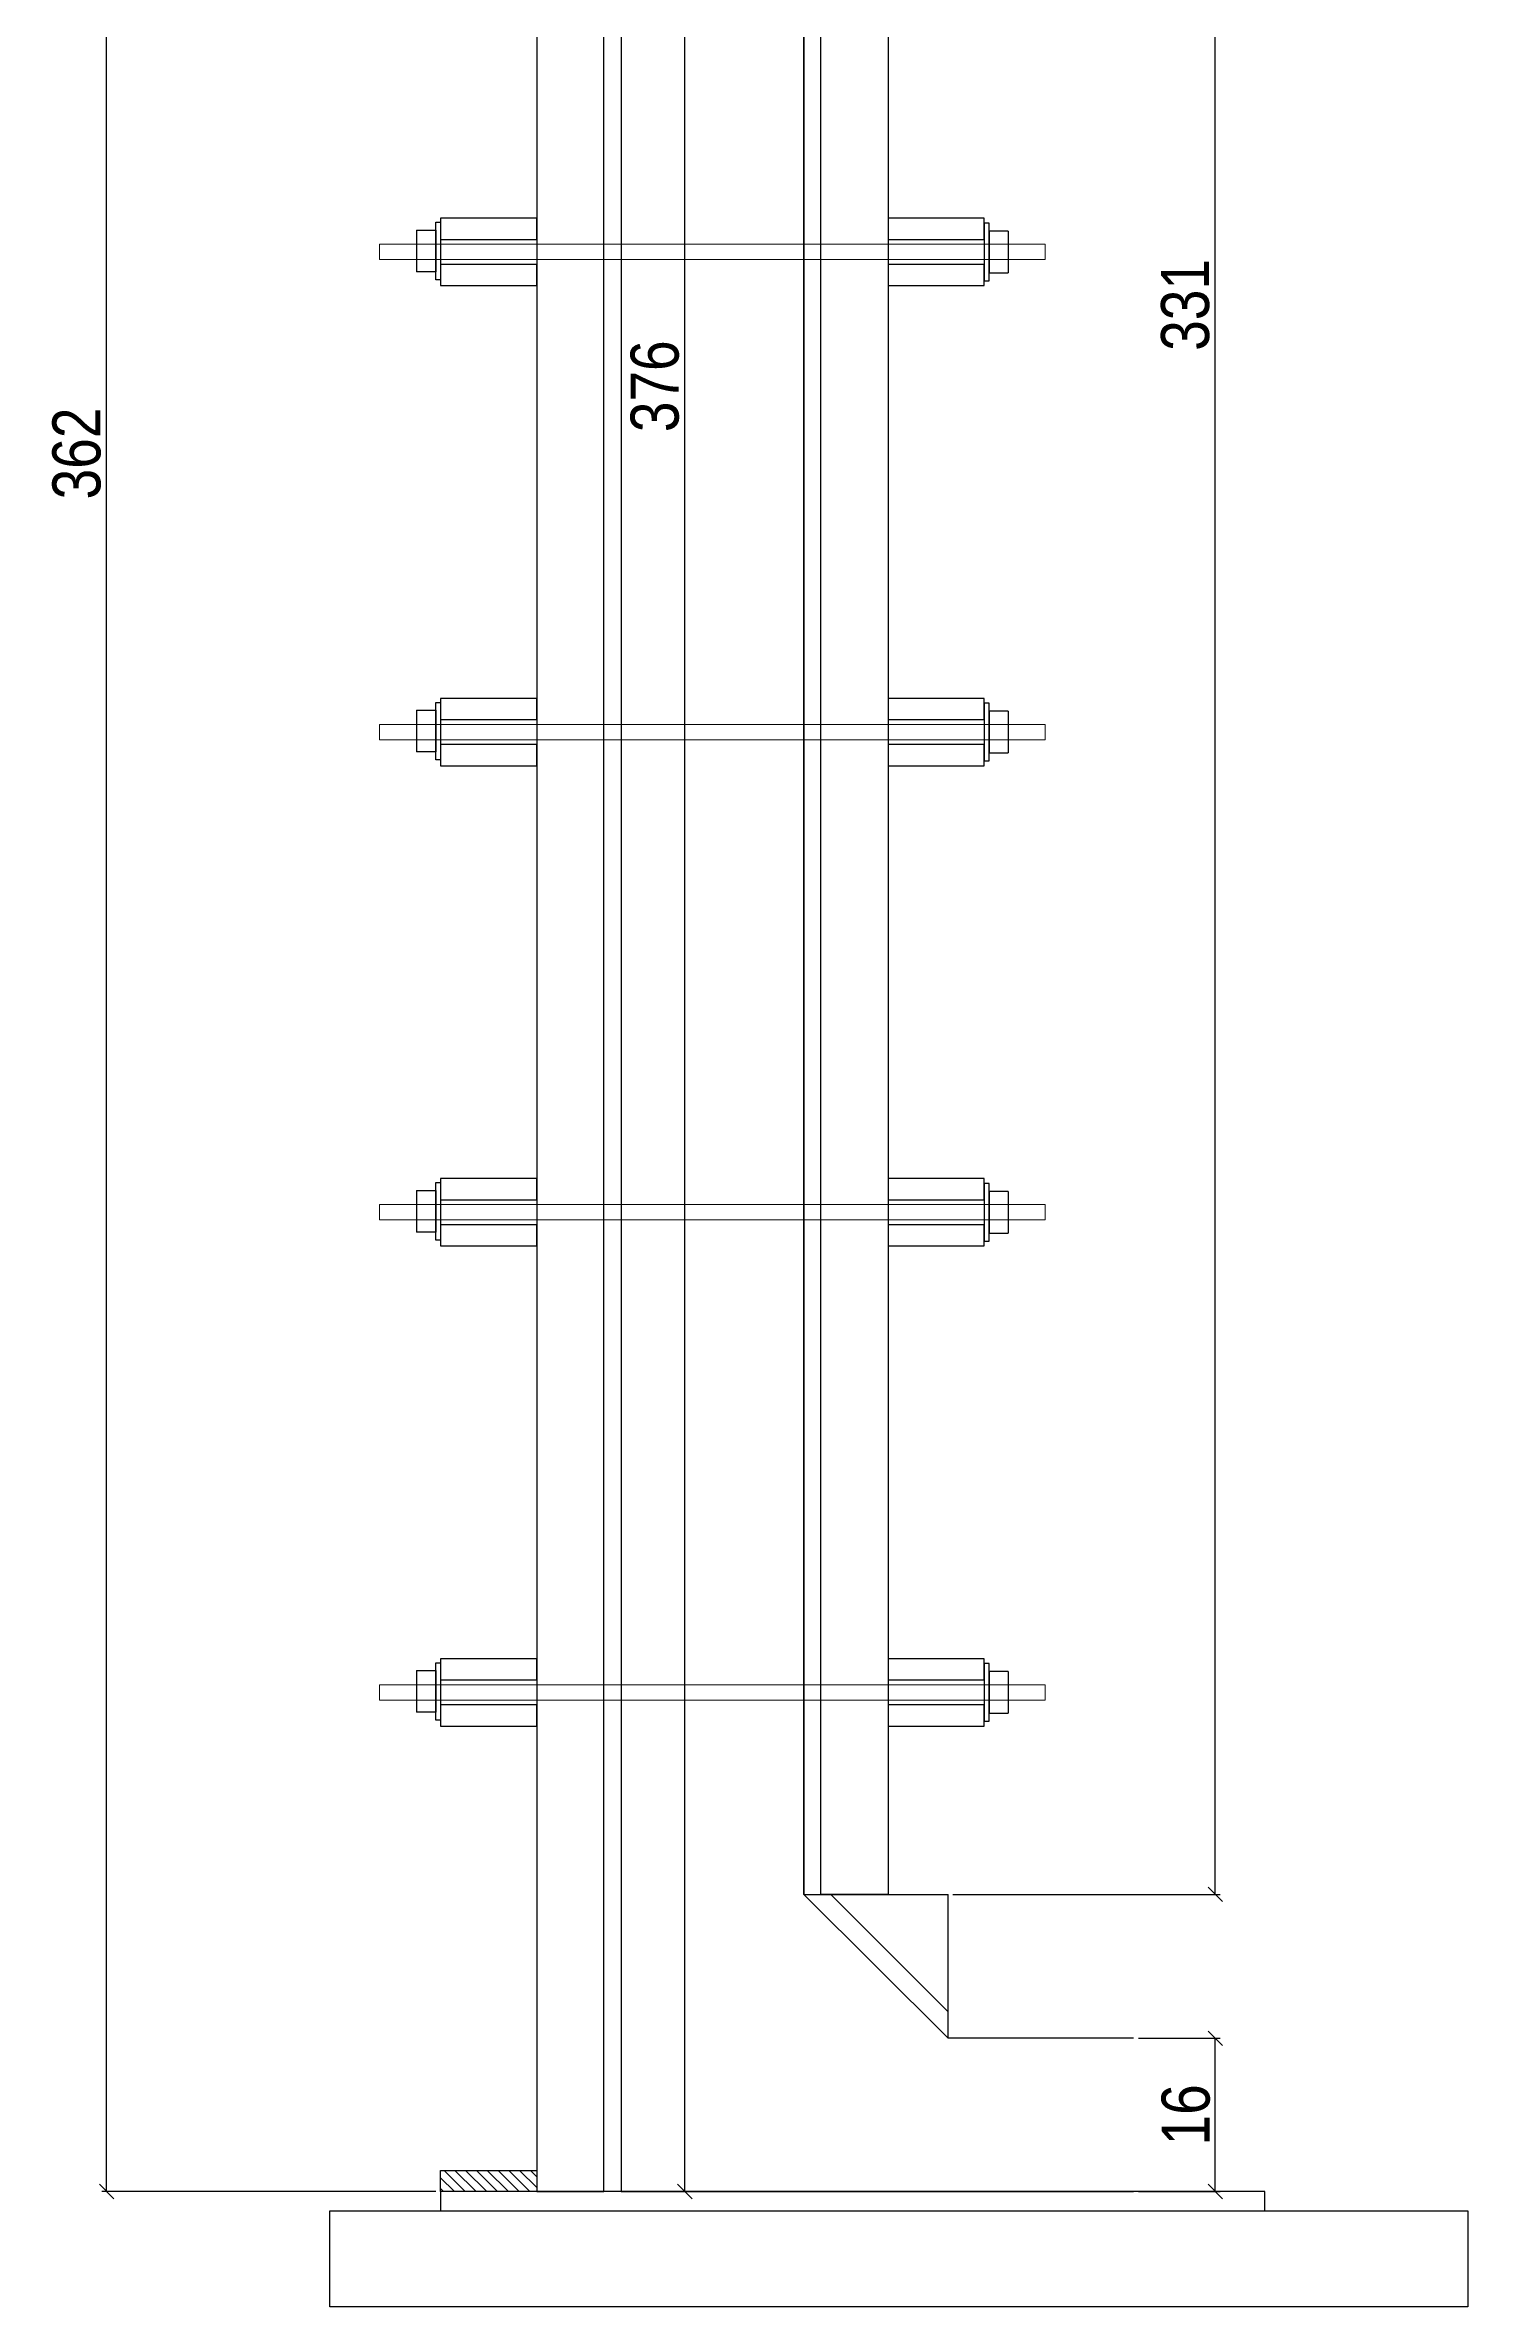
# Model space of a CAD drawing. Extents: x 142292 to 147556, y 149363 to 152785.
# Drawn here: x 144583.5 to 144879.7, y 150726.3 to 151197.3 of the extents above; entities that cross this region are included whole.
import ezdxf

# ---------------------------------------------------------------- set-up
doc = ezdxf.new("R2010")
doc.units = 0
doc.layers.get('0').update_dxf_attribs({"linetype": 'CONTINUOUS'})
doc.layers.get('DEFPOINTS').update_dxf_attribs({"linetype": 'CONTINUOUS'})
for name, color, linetype in [('1HACHURA MADEIRAS', 1, 'CONTINUOUS'), ('1SARRAFO', 1, 'CONTINUOUS'), ('barrote', 251, 'CONTINUOUS'), ('COTA', 241, 'CONTINUOUS'), ('Painéis', 200, 'CONTINUOUS'), ('presilha', 1, 'CONTINUOUS'), ('SARR_3.5x7', 81, 'CONTINUOUS')]:
    doc.layers.add(name, color=color, linetype=linetype)
doc.layers.add('CONCRETO', color=251, linetype='CONTINUOUS', lineweight=25)
doc.layers.add('SCO-___-LAJ', color=2, linetype='CONTINUOUS', lineweight=0)
doc.styles.add('COTA TECNICA 2X', font='techl___.ttf', dxfattribs={"height": 10})
doc.dimstyles.new('SECAO', dxfattribs={"dimscale": 0.333333, "dimtxt": 5, "dimasz": 9, "dimexe": 3, "dimexo": 3, "dimgap": 3, "dimtad": 1, "dimdec": 1, "dimlfac": 0.5, "dimzin": 12, "dimdsep": 46, "dimtxsty": 'COTA TECNICA 2X', "dimblk1": 'OBLIQUE', "dimblk2": 'OBLIQUE', "dimsah": 1, "dimcen": 0.9, "dimclrd": 4, "dimclre": 4, "dimclrt": 240, "dimadec": 1, "dimazin": 3, "dimtfac": 1, "dimtdec": 1, "dimtmove": 0, "dimatfit": 3, "dimfxl": 1, "dimtolj": 1, "dimtzin": 12, "dimarcsym": 0})

# ---------------------------------------------------------------- blocks, each defined once
blk = doc.blocks.new('_Oblique')
at = {"color": 0, "linetype": 'ByBlock', "lineweight": -2}
blk.add_line((-0.5, -0.5), (0.5, 0.5), dxfattribs=at)
blk = doc.blocks.new('*D987')
at = {"layer": 'COTA', "color": 4, "lineweight": -2, "transparency": 16777216}
for p, q in [((144633.72, 151474.23), (144595.27, 151474.23)), ((144596.27, 150750.3), (144596.27, 151474.23)), ((144664.82, 150750.3), (144595.27, 150750.3))]:
    blk.add_line(p, q, dxfattribs=at)
at = {"layer": 'DEFPOINTS', "color": 0, "transparency": 16777216}
for p in [(144596.27, 151474.23), (144634.72, 151474.23), (144665.82, 150750.3)]:
    blk.add_point(p, dxfattribs=at)
at = {"layer": 'COTA', "color": 4, "lineweight": -2, "transparency": 16777216, "xscale": 3, "yscale": 3, "zscale": 3}
for p, rotation in [((144596.27, 151474.23), 90), ((144596.27, 150750.3), 270)]:
    blk.add_blockref('_Oblique', p, dxfattribs=dict(at, rotation=rotation))
at = {"layer": 'COTA', "color": 240, "transparency": 16777216, "insert": (144590.05, 151112.27), "char_height": 10, "attachment_point": 5, "rotation": 90, "style": 'COTA TECNICA 2X'}
blk.add_mtext('\\A1;362', dxfattribs=at)
blk = doc.blocks.new('*D989')
at = {"layer": 'COTA', "color": 4, "lineweight": -2, "transparency": 16777216}
for p, q in [((144811.12, 151474.23), (144828.12, 151474.23)), ((144827.12, 150812.18), (144827.12, 151474.23)), ((144772.51, 150812.18), (144828.12, 150812.18))]:
    blk.add_line(p, q, dxfattribs=at)
at = {"layer": 'DEFPOINTS', "color": 0, "transparency": 16777216}
for p in [(144810.12, 151474.23), (144827.12, 151474.23), (144771.51, 150812.18)]:
    blk.add_point(p, dxfattribs=at)
at = {"layer": 'COTA', "color": 4, "lineweight": -2, "transparency": 16777216, "xscale": 3, "yscale": 3, "zscale": 3}
for p, rotation in [((144827.12, 151474.23), 90), ((144827.12, 150812.18), 270)]:
    blk.add_blockref('_Oblique', p, dxfattribs=dict(at, rotation=rotation))
at = {"layer": 'COTA', "color": 240, "transparency": 16777216, "insert": (144820.9, 151143.21), "char_height": 10, "attachment_point": 5, "rotation": 90, "style": 'COTA TECNICA 2X'}
blk.add_mtext('\\A1;331', dxfattribs=at)
blk = doc.blocks.new('*D991')
at = {"layer": 'COTA', "color": 4, "lineweight": -2, "transparency": 16777216}
for p, q in [((144811.12, 150782.23), (144828.12, 150782.23)), ((144827.12, 150750.3), (144827.12, 150782.23)), ((144811.12, 150750.3), (144828.12, 150750.3))]:
    blk.add_line(p, q, dxfattribs=at)
at = {"layer": 'DEFPOINTS', "color": 0, "transparency": 16777216}
for p in [(144810.12, 150782.23), (144827.12, 150782.23), (144810.12, 150750.3)]:
    blk.add_point(p, dxfattribs=at)
at = {"layer": 'COTA', "color": 4, "lineweight": -2, "transparency": 16777216, "xscale": 3, "yscale": 3, "zscale": 3}
for p, rotation in [((144827.12, 150782.23), 90), ((144827.12, 150750.3), 270)]:
    blk.add_blockref('_Oblique', p, dxfattribs=dict(at, rotation=rotation))
at = {"layer": 'COTA', "color": 240, "transparency": 16777216, "insert": (144821.02, 150766.27), "char_height": 10, "attachment_point": 5, "rotation": 90, "style": 'COTA TECNICA 2X'}
blk.add_mtext('\\A1;16', dxfattribs=at)
blk = doc.blocks.new('*D992')
at = {"layer": 'COTA', "color": 4, "lineweight": -2, "transparency": 16777216}
for p, q in [((144704.42, 151502.23), (144717.67, 151502.23)), ((144716.67, 150750.3), (144716.67, 151502.23)), ((144704.42, 150750.3), (144717.67, 150750.3))]:
    blk.add_line(p, q, dxfattribs=at)
at = {"layer": 'DEFPOINTS', "color": 0, "transparency": 16777216}
for p in [(144703.42, 151502.23), (144716.67, 151502.23), (144703.42, 150750.3)]:
    blk.add_point(p, dxfattribs=at)
at = {"layer": 'COTA', "color": 4, "lineweight": -2, "transparency": 16777216, "xscale": 3, "yscale": 3, "zscale": 3}
for p, rotation in [((144716.67, 151502.23), 90), ((144716.67, 150750.3), 270)]:
    blk.add_blockref('_Oblique', p, dxfattribs=dict(at, rotation=rotation))
at = {"layer": 'COTA', "color": 240, "transparency": 16777216, "insert": (144710.45, 151126.27), "char_height": 10, "attachment_point": 5, "rotation": 90, "style": 'COTA TECNICA 2X'}
blk.add_mtext('\\A1;376', dxfattribs=at)
blk = doc.blocks.new('*U375')
at = {"layer": '1HACHURA MADEIRAS'}
h = blk.add_hatch(dxfattribs=at)
h.set_pattern_fill('ANSI31', color=256, scale=0.5)
h.paths.add_polyline_path([(-14.01, 0), (-14.01, -4.4), (5.99, -4.4), (5.99, 0)])
at = {"layer": '1SARRAFO'}
blk.add_lwpolyline([(5.99, 0), (-14.01, 0), (-14.01, -4.4), (5.99, -4.4)], close=True, dxfattribs=at)

msp = doc.modelspace()

# ---------------------------------------------------------------- linework, layer by layer
at = {"layer": '1HACHURA MADEIRAS', "elevation": 0}
for points in [[(144685.82, 151161.25), (144665.82, 151161.25), (144665.82, 151156.85), (144685.82, 151156.85)], [(144685.82, 151151.65), (144665.82, 151151.65), (144665.82, 151147.25), (144685.82, 151147.25)], [(144685.82, 151061.25), (144665.82, 151061.25), (144665.82, 151056.85), (144685.82, 151056.85)], [(144685.82, 151051.65), (144665.82, 151051.65), (144665.82, 151047.25), (144685.82, 151047.25)], [(144685.82, 150961.25), (144665.82, 150961.25), (144665.82, 150956.85), (144685.82, 150956.85)], [(144685.82, 150951.65), (144665.82, 150951.65), (144665.82, 150947.25), (144685.82, 150947.25)], [(144685.82, 150861.25), (144665.82, 150861.25), (144665.82, 150856.85), (144685.82, 150856.85)], [(144685.82, 150851.65), (144665.82, 150851.65), (144665.82, 150847.25), (144685.82, 150847.25)]]:
    msp.add_lwpolyline(points, close=True, dxfattribs=at)
at = {"layer": '1HACHURA MADEIRAS'}
for points in [[(144779.02, 151161.25), (144759.02, 151161.25), (144759.02, 151156.85), (144779.02, 151156.85)], [(144779.02, 151151.65), (144759.02, 151151.65), (144759.02, 151147.25), (144779.02, 151147.25)], [(144779.02, 151061.25), (144759.02, 151061.25), (144759.02, 151056.85), (144779.02, 151056.85)], [(144779.02, 151051.65), (144759.02, 151051.65), (144759.02, 151047.25), (144779.02, 151047.25)], [(144779.02, 150961.25), (144759.02, 150961.25), (144759.02, 150956.85), (144779.02, 150956.85)], [(144779.02, 150951.65), (144759.02, 150951.65), (144759.02, 150947.25), (144779.02, 150947.25)], [(144779.02, 150861.25), (144759.02, 150861.25), (144759.02, 150856.85), (144779.02, 150856.85)], [(144779.02, 150851.65), (144759.02, 150851.65), (144759.02, 150847.25), (144779.02, 150847.25)]]:
    msp.add_lwpolyline(points, close=True, dxfattribs=at)
at = {"layer": 'barrote'}
msp.add_lwpolyline([(144642.76, 150746.3), (144879.7, 150746.3), (144879.7, 150726.3), (144642.76, 150726.3)], close=True, dxfattribs=at)
at = {"layer": 'CONCRETO', "linetype": 'Continuous'}
for p, q in [((144703.42, 151478.23), (144703.42, 150750.3)), ((144741.42, 150812.18), (144741.42, 151478.23)), ((144771.51, 150782.23), (144741.42, 150812.18)), ((144810.12, 150782.23), (144771.51, 150782.23)), ((144703.42, 150750.3), (144810.12, 150750.3))]:
    msp.add_line(p, q, dxfattribs=at)
at = {"layer": 'Painéis', "linetype": 'ByBlock'}
for p, q in [((144771.51, 150782.23), (144741.42, 150812.18)), ((144741.42, 150812.18), (144771.51, 150812.18)), ((144747.08, 150812.18), (144771.51, 150787.75)), ((144771.51, 150782.23), (144771.51, 150812.18))]:
    msp.add_line(p, q, dxfattribs=at)
at = {"layer": 'Painéis', "linetype": 'Continuous', "elevation": 0}
for points in [[(144699.82, 150750.3), (144699.82, 151474.23), (144703.42, 151474.23), (144703.42, 150750.3)], [(144745.02, 150812.18), (144745.02, 151474.23), (144741.42, 151474.23), (144741.42, 150812.18)]]:
    msp.add_lwpolyline(points, close=True, dxfattribs=at)
at = {"layer": 'Painéis', "linetype": 'Continuous'}
msp.add_lwpolyline([(144837.45, 150750.3), (144665.82, 150750.3), (144665.82, 150746.3), (144837.45, 150746.3)], close=True, dxfattribs=at)
at = {"layer": 'presilha'}
for p, q in [((144660.82, 151158.78), (144664.82, 151158.78)), ((144660.82, 151158.78), (144660.82, 151150.11)), ((144664.82, 151160.44), (144665.82, 151160.44)), ((144664.82, 151148.44), (144664.82, 151160.44)), ((144664.82, 151158.78), (144664.82, 151150.11)), ((144665.82, 151160.44), (144665.82, 151148.44)), ((144780.02, 151160.25), (144779.02, 151160.25)), ((144779.02, 151160.25), (144779.02, 151148.25)), ((144780.02, 151148.25), (144780.02, 151160.25)), ((144784.02, 151158.58), (144780.02, 151158.58)), ((144780.02, 151158.58), (144780.02, 151149.92)), ((144784.02, 151158.58), (144784.02, 151149.92)), ((144664.82, 151150.11), (144660.82, 151150.11)), ((144665.82, 151148.44), (144664.82, 151148.44)), ((144779.02, 151148.25), (144780.02, 151148.25)), ((144780.02, 151149.92), (144784.02, 151149.92)), ((144660.82, 151058.78), (144664.82, 151058.78)), ((144660.82, 151058.78), (144660.82, 151050.11)), ((144664.82, 151060.44), (144665.82, 151060.44)), ((144664.82, 151048.44), (144664.82, 151060.44)), ((144664.82, 151058.78), (144664.82, 151050.11)), ((144665.82, 151060.44), (144665.82, 151048.44)), ((144780.02, 151060.25), (144779.02, 151060.25)), ((144779.02, 151060.25), (144779.02, 151048.25)), ((144780.02, 151048.25), (144780.02, 151060.25)), ((144784.02, 151058.58), (144780.02, 151058.58)), ((144780.02, 151058.58), (144780.02, 151049.92)), ((144784.02, 151058.58), (144784.02, 151049.92)), ((144664.82, 151050.11), (144660.82, 151050.11)), ((144665.82, 151048.44), (144664.82, 151048.44)), ((144779.02, 151048.25), (144780.02, 151048.25)), ((144780.02, 151049.92), (144784.02, 151049.92)), ((144660.82, 150958.78), (144664.82, 150958.78)), ((144660.82, 150958.78), (144660.82, 150950.11)), ((144664.82, 150960.44), (144665.82, 150960.44)), ((144664.82, 150948.44), (144664.82, 150960.44)), ((144664.82, 150958.78), (144664.82, 150950.11)), ((144665.82, 150960.44), (144665.82, 150948.44)), ((144780.02, 150960.25), (144779.02, 150960.25)), ((144779.02, 150960.25), (144779.02, 150948.25)), ((144780.02, 150948.25), (144780.02, 150960.25)), ((144784.02, 150958.58), (144780.02, 150958.58)), ((144780.02, 150958.58), (144780.02, 150949.92)), ((144784.02, 150958.58), (144784.02, 150949.92)), ((144664.82, 150950.11), (144660.82, 150950.11)), ((144780.02, 150949.92), (144784.02, 150949.92)), ((144665.82, 150948.44), (144664.82, 150948.44)), ((144779.02, 150948.25), (144780.02, 150948.25)), ((144664.82, 150860.44), (144665.82, 150860.44)), ((144664.82, 150848.44), (144664.82, 150860.44)), ((144665.82, 150860.44), (144665.82, 150848.44)), ((144780.02, 150860.25), (144779.02, 150860.25)), ((144779.02, 150860.25), (144779.02, 150848.25)), ((144780.02, 150848.25), (144780.02, 150860.25)), ((144660.82, 150858.78), (144664.82, 150858.78)), ((144660.82, 150858.78), (144660.82, 150850.11)), ((144664.82, 150858.78), (144664.82, 150850.11)), ((144784.02, 150858.58), (144780.02, 150858.58)), ((144780.02, 150858.58), (144780.02, 150849.92)), ((144784.02, 150858.58), (144784.02, 150849.92)), ((144664.82, 150850.11), (144660.82, 150850.11)), ((144665.82, 150848.44), (144664.82, 150848.44)), ((144779.02, 150848.25), (144780.02, 150848.25)), ((144780.02, 150849.92), (144784.02, 150849.92))]:
    msp.add_line(p, q, dxfattribs=at)
at = {"layer": 'SARR_3.5x7', "elevation": 0}
for points in [[(144699.82, 151469.83), (144685.82, 151469.83), (144685.82, 150750.3), (144699.82, 150750.3)], [(144745.02, 151469.83), (144759.02, 151469.83), (144759.02, 150812.18), (144745.02, 150812.18)]]:
    msp.add_lwpolyline(points, close=True, dxfattribs=at)
at = {"layer": 'SCO-___-LAJ', "color": 1, "elevation": 0}
for points in [[(144653.11, 151155.84), (144791.72, 151155.84), (144791.72, 151152.64), (144653.11, 151152.64)], [(144653.11, 151055.84), (144791.72, 151055.84), (144791.72, 151052.64), (144653.11, 151052.64)], [(144653.11, 150955.84), (144791.72, 150955.84), (144791.72, 150952.64), (144653.11, 150952.64)], [(144653.11, 150855.84), (144791.72, 150855.84), (144791.72, 150852.64), (144653.11, 150852.64)]]:
    msp.add_lwpolyline(points, close=True, dxfattribs=at)

# ---------------------------------------------------------------- block references
at = {"xscale": -1, "rotation": 180}
msp.add_blockref('*U375', (144679.83, 150750.3), dxfattribs=at)

# ---------------------------------------------------------------- dimensions: what is measured, and where the dimension line sits
at = {"layer": 'COTA'}
for base, p1, p2, picture, middle in [((144716.67, 151502.23), (144703.42, 150750.3), (144703.42, 151502.23), '*D992', (144710.45, 151126.27)), ((144596.27, 151474.23), (144665.82, 150750.3), (144634.72, 151474.23), '*D987', (144590.05, 151112.27)), ((144827.12, 151474.23), (144771.51, 150812.18), (144810.12, 151474.23), '*D989', (144820.9, 151143.21)), ((144827.12, 150782.23), (144810.12, 150750.3), (144810.12, 150782.23), '*D991', (144821.02, 150766.27))]:
    dim = msp.add_linear_dim(base=base, p1=p1, p2=p2, angle=90, dimstyle='SECAO', dxfattribs=at)
    dim.commit()
    dim.dimension.update_dxf_attribs({"geometry": picture, "text_midpoint": middle})

doc.saveas('drawing.dxf')
